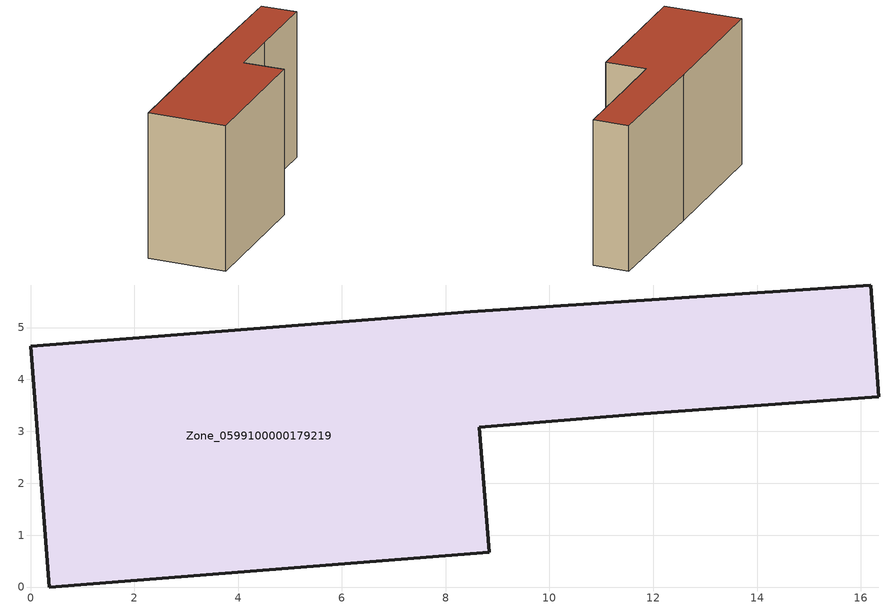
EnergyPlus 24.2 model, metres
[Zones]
Zone_0599100000179219
 floor ground (C_G): 0.36,0 0,4.64 8.47,5.3 16.2,5.82 16.35,3.67 11.68,3.33 8.65,3.08 8.84,0.67 z0
 wall outside (C_F): 16.35,3.67 16.2,5.82 8.47,5.3 0,4.64 0.36,0 8.84,0.67 8.65,3.08 11.68,3.33 16.35,3.67 z0:8.74
 roof outside (C_R): 0,4.64 0.36,0 8.84,0.67 8.65,3.08 11.68,3.33 16.35,3.67 16.2,5.82 8.47,5.3 z8.74
[BUILDING]
Pand.0599100000179219: North Axis=0; Terrain=City; Loads Convergence Tolerance Value=0.04; Temperature Convergence Tolerance Value=0.4; Solar Distribution=FullExterior; Maximum Number of Warmup Days=25; Minimum Number of Warmup Days=1
[Site:Location]
Rotterdam.The.Hague.AP_ZH_NLD Design_Conditions: Latitude=51.96; Longitude=4.45; Time Zone=1; Elevation=-4.5
[SITE:GROUNDTEMPERATURE:BUILDINGSURFACE]
18, 18, 18, 18, 18, 18, 18, 18, 18, 18, 18, 18
[MATERIAL] Thermal Absorptance=0.9; Solar Absorptance=0.7; Visible Absorptance=0.7
Name | Roughness | Thickness | Conductivity | Density | Specific Heat
G.TI.1946-1964 | MediumSmooth | 0.15 | 1 | 540 | 1210
F.TI.1946-1964 | Rough | 0.3 | 0.857143 | 1920 | 840
R.TI.1946-1964 | MediumRough | 0.2 | 0.277778 | 1500 | 1000
[CONSTRUCTION]
C_G: G.TI.1946-1964
C_F: F.TI.1946-1964
C_R: R.TI.1946-1964
[ZONE]
Zone_0599100000179219: Type=1; Multiplier=1; Ceiling Height=Autocalculate; Volume=Autocalculate; Floor Area=autocalculate; Part of Total Floor Area=Yes
[ZONEINFILTRATION:DESIGNFLOWRATE]
Infil_Zone_0599100000179219: Zone or ZoneList or Space or SpaceList=Zone_0599100000179219; Schedule=AlwaysOn; Design Flow Rate Calculation Method=Flow/Area; Flow Rate per Floor Area=0.003; Constant Term Coefficient=1; Temperature Term Coefficient=0; Velocity Term Coefficient=0; Velocity Squared Term Coefficient=0
[HVACTEMPLATE:ZONE:IDEALLOADSAIRSYSTEM]
Zone_0599100000179219: Maximum Heating Supply Air Temperature=50; Minimum Cooling Supply Air Temperature=13; Maximum Heating Supply Air Humidity Ratio=0.0156; Minimum Cooling Supply Air Humidity Ratio=0.0077; Heating Limit=NoLimit; Cooling Limit=NoLimit; Dehumidification Control Type=ConstantSensibleHeatRatio; Cooling Sensible Heat Ratio=0.7; Dehumidification Setpoint=60; Humidification Control Type=None; Humidification Setpoint=30; Outdoor Air Method=None; Outdoor Air Flow Rate per Person=0.00944; Outdoor Air Flow Rate per Zone Floor Area=0; Outdoor Air Flow Rate per Zone=0; Demand Controlled Ventilation Type=None; Outdoor Air Economizer Type=NoEconomizer; Heat Recovery Type=None; Sensible Heat Recovery Effectiveness=0.7; Latent Heat Recovery Effectiveness=0.65
[ZONECONTROL:THERMOSTAT]
ThermostatControl_Zone_0599100000179219: Zone or ZoneList=Zone_0599100000179219; Control Type Schedule=DualSetpointControlType; Control 1=Thermostat_Zone_0599100000179219; Temperature Difference Between Cutout And Setpoint=0
[THERMOSTATSETPOINT:DUALSETPOINT]
Thermostat_Zone_0599100000179219: Heating Setpoint Temperature Schedule=HeatingSetpoint_Zone_0599100000179219; Cooling Setpoint Temperature Schedule=CoolingSetpoint_Zone_0599100000179219
[SCHEDULE:COMPACT]
HeatingSetpoint_Zone_0599100000179219: Through: 12/31, For: AllDays, Until: 24:00, 21
CoolingSetpoint_Zone_0599100000179219: Through: 12/31, For: AllDays, Until: 24:00, 24
DualSetpointControlType: Through: 12/31, For: AllDays, Until: 24:00, 4
AlwaysOn: Through: 12/31, For: AllDays, Until: 24:00, 1
